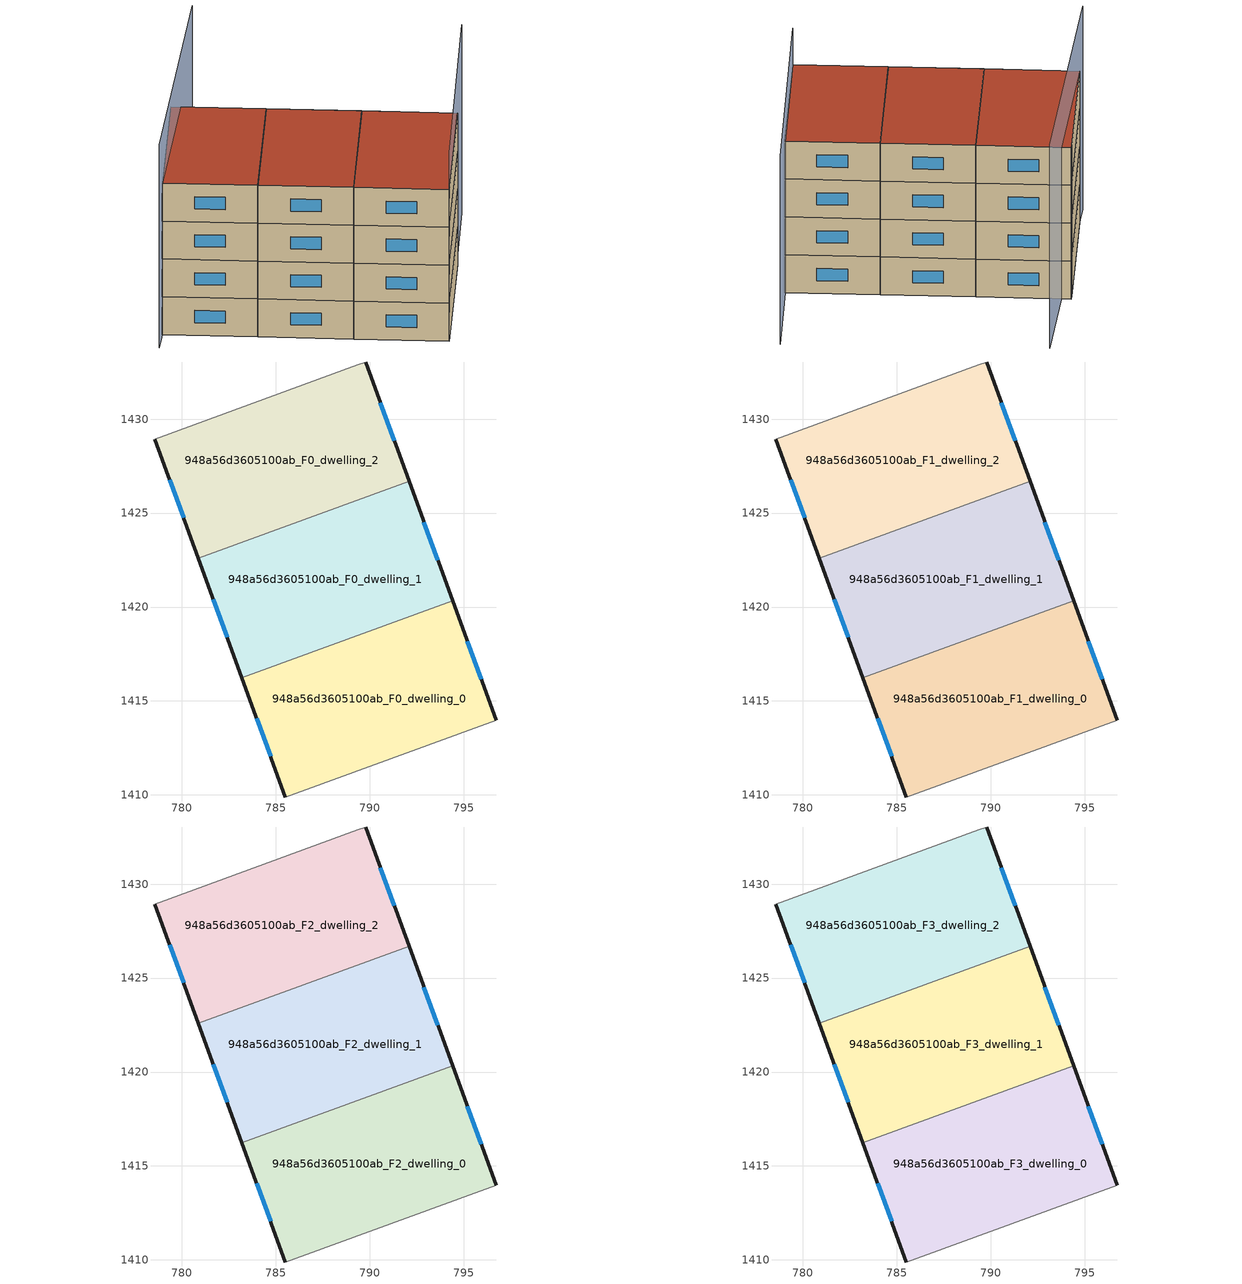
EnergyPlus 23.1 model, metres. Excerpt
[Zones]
948a56d3605100ab_F0_dwelling_0
 floor ground (EU_floor_Construction): 794.41,1420.33 796.73,1413.99 785.51,1409.89 783.19,1416.24 z0
 wall outside (EU_wall_Construction): 783.19,1416.24 785.51,1409.89 / 796.73,1413.99 794.41,1420.33 z0:3
 wall adiabatic (EU_wall_Construction): 785.51,1409.89 796.73,1413.99 z0:3
 wall to 948a56d3605100ab_F0_dwelling_1 (EU_wall_Construction): 794.41,1420.33 783.19,1416.24 z0:3
 window (EU_Window_Construction): 783.98,1414.08 784.72,1412.05 / 795.94,1416.15 795.2,1418.17 z1.02:1.98
948a56d3605100ab_F0_dwelling_1
 floor ground (EU_floor_Construction): 792.1,1426.68 794.41,1420.33 783.19,1416.24 780.88,1422.59 z0
 wall outside (EU_wall_Construction): 780.88,1422.59 783.19,1416.24 / 794.41,1420.33 792.1,1426.68 z0:3
 wall to 948a56d3605100ab_F0_dwelling_2 (EU_wall_Construction): 792.1,1426.68 780.88,1422.59 z0:3
 window (EU_Window_Construction): 781.66,1420.43 782.4,1418.4 / 793.62,1422.49 792.88,1424.52 z1.02:1.98
948a56d3605100ab_F0_dwelling_2
 floor ground (EU_floor_Construction): 789.78,1433.04 792.1,1426.68 780.88,1422.59 778.56,1428.93 789.36,1432.88 z0
 wall outside (EU_wall_Construction): 792.1,1426.68 789.78,1433.04 / 778.56,1428.93 780.88,1422.59 z0:3
 wall adiabatic (EU_wall_Construction): 789.78,1433.04 789.36,1432.88 778.56,1428.93 z0:3
 window (EU_Window_Construction): 791.31,1428.85 790.57,1430.88 / 779.35,1426.77 780.09,1424.74 z1.02:1.98
948a56d3605100ab_F1_dwelling_0
 floor to 948a56d3605100ab_F0_dwelling_0 (EU_floor_Construction): 794.41,1420.33 796.73,1413.99 785.51,1409.89 783.19,1416.24 z3
 wall outside (EU_wall_Construction): 783.19,1416.24 785.51,1409.89 / 796.73,1413.99 794.41,1420.33 z3:6
 wall adiabatic (EU_wall_Construction): 785.51,1409.89 796.73,1413.99 z3:6
 wall to 948a56d3605100ab_F1_dwelling_1 (EU_wall_Construction): 794.41,1420.33 783.19,1416.24 z3:6
 window (EU_Window_Construction): 783.98,1414.08 784.72,1412.05 / 795.94,1416.15 795.2,1418.17 z4.02:4.98
948a56d3605100ab_F1_dwelling_1
 floor to 948a56d3605100ab_F0_dwelling_1 (EU_floor_Construction): 792.1,1426.68 794.41,1420.33 783.19,1416.24 780.88,1422.59 z3
 wall outside (EU_wall_Construction): 780.88,1422.59 783.19,1416.24 / 794.41,1420.33 792.1,1426.68 z3:6
 wall to 948a56d3605100ab_F1_dwelling_2 (EU_wall_Construction): 792.1,1426.68 780.88,1422.59 z3:6
 window (EU_Window_Construction): 781.66,1420.43 782.4,1418.4 / 793.62,1422.49 792.88,1424.52 z4.02:4.98
948a56d3605100ab_F1_dwelling_2
 floor to 948a56d3605100ab_F0_dwelling_2 (EU_floor_Construction): 789.78,1433.04 792.1,1426.68 780.88,1422.59 778.56,1428.93 789.36,1432.88 z3
 wall outside (EU_wall_Construction): 792.1,1426.68 789.78,1433.04 / 778.56,1428.93 780.88,1422.59 z3:6
 wall adiabatic (EU_wall_Construction): 789.78,1433.04 789.36,1432.88 778.56,1428.93 z3:6
 window (EU_Window_Construction): 791.31,1428.85 790.57,1430.88 / 779.35,1426.77 780.09,1424.74 z4.02:4.98
948a56d3605100ab_F2_dwelling_0
 floor to 948a56d3605100ab_F1_dwelling_0 (EU_floor_Construction): 794.41,1420.33 796.73,1413.99 785.51,1409.89 783.19,1416.24 z6
 wall outside (EU_wall_Construction): 783.19,1416.24 785.51,1409.89 / 796.73,1413.99 794.41,1420.33 z6:9
 wall adiabatic (EU_wall_Construction): 785.51,1409.89 796.73,1413.99 z6:9
 wall to 948a56d3605100ab_F2_dwelling_1 (EU_wall_Construction): 794.41,1420.33 783.19,1416.24 z6:9
 window (EU_Window_Construction): 783.98,1414.08 784.72,1412.05 / 795.94,1416.15 795.2,1418.17 z7.02:7.98
948a56d3605100ab_F2_dwelling_1
 floor to 948a56d3605100ab_F1_dwelling_1 (EU_floor_Construction): 792.1,1426.68 794.41,1420.33 783.19,1416.24 780.88,1422.59 z6
 wall outside (EU_wall_Construction): 780.88,1422.59 783.19,1416.24 / 794.41,1420.33 792.1,1426.68 z6:9
 wall to 948a56d3605100ab_F2_dwelling_2 (EU_wall_Construction): 792.1,1426.68 780.88,1422.59 z6:9
 window (EU_Window_Construction): 781.66,1420.43 782.4,1418.4 / 793.62,1422.49 792.88,1424.52 z7.02:7.98
948a56d3605100ab_F2_dwelling_2
 floor to 948a56d3605100ab_F1_dwelling_2 (EU_floor_Construction): 789.78,1433.04 792.1,1426.68 780.88,1422.59 778.56,1428.93 789.36,1432.88 z6
 wall outside (EU_wall_Construction): 792.1,1426.68 789.78,1433.04 / 778.56,1428.93 780.88,1422.59 z6:9
 wall adiabatic (EU_wall_Construction): 789.78,1433.04 789.36,1432.88 778.56,1428.93 z6:9
 window (EU_Window_Construction): 791.31,1428.85 790.57,1430.88 / 779.35,1426.77 780.09,1424.74 z7.02:7.98
948a56d3605100ab_F3_dwelling_0
 floor to 948a56d3605100ab_F2_dwelling_0 (EU_floor_Construction): 794.41,1420.33 796.73,1413.99 785.51,1409.89 783.19,1416.24 z9
 wall outside (EU_wall_Construction): 783.19,1416.24 785.51,1409.89 / 796.73,1413.99 794.41,1420.33 z9:12
 wall adiabatic (EU_wall_Construction): 785.51,1409.89 796.73,1413.99 z9:12
 wall to 948a56d3605100ab_F3_dwelling_1 (EU_wall_Construction): 794.41,1420.33 783.19,1416.24 z9:12
 window (EU_Window_Construction): 783.98,1414.08 784.72,1412.05 / 795.94,1416.15 795.2,1418.17 z10.02:10.98
 roof outside (EU_roof_Construction): 796.73,1413.99 794.41,1420.33 783.19,1416.24 785.51,1409.89 z12
948a56d3605100ab_F3_dwelling_1
 floor to 948a56d3605100ab_F2_dwelling_1 (EU_floor_Construction): 792.1,1426.68 794.41,1420.33 783.19,1416.24 780.88,1422.59 z9
 wall outside (EU_wall_Construction): 780.88,1422.59 783.19,1416.24 / 794.41,1420.33 792.1,1426.68 z9:12
 wall to 948a56d3605100ab_F3_dwelling_2 (EU_wall_Construction): 792.1,1426.68 780.88,1422.59 z9:12
 window (EU_Window_Construction): 781.66,1420.43 782.4,1418.4 / 793.62,1422.49 792.88,1424.52 z10.02:10.98
 roof outside (EU_roof_Construction): 794.41,1420.33 792.1,1426.68 780.88,1422.59 783.19,1416.24 z12
948a56d3605100ab_F3_dwelling_2
 floor to 948a56d3605100ab_F2_dwelling_2 (EU_floor_Construction): 789.78,1433.04 792.1,1426.68 780.88,1422.59 778.56,1428.93 789.36,1432.88 z9
 wall outside (EU_wall_Construction): 792.1,1426.68 789.78,1433.04 / 778.56,1428.93 780.88,1422.59 z9:12
 wall adiabatic (EU_wall_Construction): 789.78,1433.04 789.36,1432.88 778.56,1428.93 z9:12
 window (EU_Window_Construction): 791.31,1428.85 790.57,1430.88 / 779.35,1426.77 780.09,1424.74 z10.02:10.98
 roof outside (EU_roof_Construction): 792.1,1426.68 789.78,1433.04 789.36,1432.88 778.56,1428.93 780.88,1422.59 z12
shading: 785.51,1409.89 804.29,1416.86 z0:14.9; 797.39,1434.6 776.57,1428.33 z0:16.1
[Building]
EU S2 Campaign: North Axis=0; Terrain=City; Solar Distribution=FullExterior
[Site:Location]
Vienna: Latitude=48; Longitude=16.5; Time Zone=1; Elevation=183
[SizingPeriod:WeatherFileDays]
AnnualSizingPeriod: Begin Month=1; Begin Day of Month=1; End Month=12; End Day of Month=31; Day of Week for Start Day=Monday; Use Weather File Daylight Saving Period=No; Use Weather File Rain and Snow Indicators=No
[MATERIAL]
EU_InternalMass_Material: Roughness=MediumRough; Thickness=0.1; Conductivity=1; Density=1800; Specific Heat=900; Thermal Absorptance=0.9; Solar Absorptance=0.7; Visible Absorptance=0.7
[MATERIAL:NOMASS] Roughness=MediumRough; Thermal Absorptance=0.9; Solar Absorptance=0.7; Visible Absorptance=0.7
Name | Thermal Resistance
EU_wall_NoMass | 0.942466
EU_roof_NoMass | 0.551687
EU_floor_NoMass | 0.66527
[WINDOWMATERIAL:SIMPLEGLAZINGSYSTEM]
EU_Window_SimpleGlazing: UFactor=2.03367; Solar Heat Gain Coefficient=0.65; Visible Transmittance=0.65
[CONSTRUCTION]
EU_wall_Construction: EU_wall_NoMass
EU_roof_Construction: EU_roof_NoMass
EU_floor_Construction: EU_floor_NoMass
EU_Window_Construction: EU_Window_SimpleGlazing
EU_InternalMass_Construction: EU_InternalMass_Material
[ZONE] Type=1; Multiplier=1; Ceiling Height=autocalculate; Floor Area=autocalculate; Part of Total Floor Area=Yes
Name | Volume
948a56d3605100ab_F0_dwelling_0 | 242.154
948a56d3605100ab_F1_dwelling_0; 948a56d3605100ab_F2_dwelling_0; 948a56d3605100ab_F3_dwelling_0 | 242.153
948a56d3605100ab_F0_dwelling_1; 948a56d3605100ab_F1_dwelling_1; 948a56d3605100ab_F2_dwelling_1; 948a56d3605100ab_F3_dwelling_1 | 242.134
948a56d3605100ab_F0_dwelling_2; 948a56d3605100ab_F1_dwelling_2; 948a56d3605100ab_F2_dwelling_2; 948a56d3605100ab_F3_dwelling_2 | 242.161
[INTERNALMASS] Construction=EU_InternalMass_Construction
Name | Zone or ZoneList | Surface Area
948a56d3605100ab_F0_dwelling_0_EU_InternalMass | 948a56d3605100ab_F0_dwelling_0 | 80.718
948a56d3605100ab_F0_dwelling_1_EU_InternalMass | 948a56d3605100ab_F0_dwelling_1 | 80.7109
948a56d3605100ab_F0_dwelling_2_EU_InternalMass | 948a56d3605100ab_F0_dwelling_2 | 80.72
948a56d3605100ab_F1_dwelling_0_EU_InternalMass | 948a56d3605100ab_F1_dwelling_0 | 80.718
948a56d3605100ab_F1_dwelling_1_EU_InternalMass | 948a56d3605100ab_F1_dwelling_1 | 80.7109
948a56d3605100ab_F1_dwelling_2_EU_InternalMass | 948a56d3605100ab_F1_dwelling_2 | 80.72
948a56d3605100ab_F2_dwelling_0_EU_InternalMass | 948a56d3605100ab_F2_dwelling_0 | 80.718
948a56d3605100ab_F2_dwelling_1_EU_InternalMass | 948a56d3605100ab_F2_dwelling_1 | 80.7109
948a56d3605100ab_F2_dwelling_2_EU_InternalMass | 948a56d3605100ab_F2_dwelling_2 | 80.72
948a56d3605100ab_F3_dwelling_0_EU_InternalMass | 948a56d3605100ab_F3_dwelling_0 | 80.718
948a56d3605100ab_F3_dwelling_1_EU_InternalMass | 948a56d3605100ab_F3_dwelling_1 | 80.7109
948a56d3605100ab_F3_dwelling_2_EU_InternalMass | 948a56d3605100ab_F3_dwelling_2 | 80.72
[OTHEREQUIPMENT] Fuel Type=Electricity; Design Level Calculation Method=Watts/Area; Power per Zone Floor Area=1; Fraction Latent=0; Fraction Radiant=0; Fraction Lost=0; Carbon Dioxide Generation Rate=0; EndUse Subcategory=EU_Step8_InternalGains
Name | Zone or ZoneList or Space or SpaceList | Schedule
EU_Step8_InternalGain_948a56d3605100ab_F0_dwelling_0_f000 | 948a56d3605100ab_F0_dwelling_0 | EU_Step8_GainSchedule_948a56d3605100ab_F0_dwelling_0_f000
EU_Step8_InternalGain_948a56d3605100ab_F0_dwelling_1_f000 | 948a56d3605100ab_F0_dwelling_1 | EU_Step8_GainSchedule_948a56d3605100ab_F0_dwelling_1_f000
EU_Step8_InternalGain_948a56d3605100ab_F0_dwelling_2_f000 | 948a56d3605100ab_F0_dwelling_2 | EU_Step8_GainSchedule_948a56d3605100ab_F0_dwelling_2_f000
EU_Step8_InternalGain_948a56d3605100ab_F1_dwelling_0_f000 | 948a56d3605100ab_F1_dwelling_0 | EU_Step8_GainSchedule_948a56d3605100ab_F1_dwelling_0_f000
EU_Step8_InternalGain_948a56d3605100ab_F1_dwelling_1_f000 | 948a56d3605100ab_F1_dwelling_1 | EU_Step8_GainSchedule_948a56d3605100ab_F1_dwelling_1_f000
EU_Step8_InternalGain_948a56d3605100ab_F1_dwelling_2_f000 | 948a56d3605100ab_F1_dwelling_2 | EU_Step8_GainSchedule_948a56d3605100ab_F1_dwelling_2_f000
EU_Step8_InternalGain_948a56d3605100ab_F2_dwelling_0_f000 | 948a56d3605100ab_F2_dwelling_0 | EU_Step8_GainSchedule_948a56d3605100ab_F2_dwelling_0_f000
EU_Step8_InternalGain_948a56d3605100ab_F2_dwelling_1_f000 | 948a56d3605100ab_F2_dwelling_1 | EU_Step8_GainSchedule_948a56d3605100ab_F2_dwelling_1_f000
EU_Step8_InternalGain_948a56d3605100ab_F2_dwelling_2_f000 | 948a56d3605100ab_F2_dwelling_2 | EU_Step8_GainSchedule_948a56d3605100ab_F2_dwelling_2_f000
EU_Step8_InternalGain_948a56d3605100ab_F3_dwelling_0_f000 | 948a56d3605100ab_F3_dwelling_0 | EU_Step8_GainSchedule_948a56d3605100ab_F3_dwelling_0_f000
EU_Step8_InternalGain_948a56d3605100ab_F3_dwelling_1_f000 | 948a56d3605100ab_F3_dwelling_1 | EU_Step8_GainSchedule_948a56d3605100ab_F3_dwelling_1_f000
EU_Step8_InternalGain_948a56d3605100ab_F3_dwelling_2_f000 | 948a56d3605100ab_F3_dwelling_2 | EU_Step8_GainSchedule_948a56d3605100ab_F3_dwelling_2_f000
[ZONEVENTILATION:DESIGNFLOWRATE] Schedule=EU_AlwaysOn; Design Flow Rate Calculation Method=AirChanges/Hour; Air Changes per Hour=0.530523; Ventilation Type=Natural; Fan Pressure Rise=0; Fan Total Efficiency=1; Constant Term Coefficient=1; Temperature Term Coefficient=0; Velocity Term Coefficient=0; Velocity Squared Term Coefficient=0; Minimum Indoor Temperature=-100; Maximum Indoor Temperature=100; Delta Temperature=-100; Minimum Outdoor Temperature=-100; Maximum Outdoor Temperature=100; Maximum Wind Speed=40
Name | Zone or ZoneList or Space or SpaceList
EU_ConstantAir_948a56d3605100ab_F0_dwelling_0 | 948a56d3605100ab_F0_dwelling_0
EU_ConstantAir_948a56d3605100ab_F0_dwelling_1 | 948a56d3605100ab_F0_dwelling_1
EU_ConstantAir_948a56d3605100ab_F0_dwelling_2 | 948a56d3605100ab_F0_dwelling_2
EU_ConstantAir_948a56d3605100ab_F1_dwelling_0 | 948a56d3605100ab_F1_dwelling_0
EU_ConstantAir_948a56d3605100ab_F1_dwelling_1 | 948a56d3605100ab_F1_dwelling_1
EU_ConstantAir_948a56d3605100ab_F1_dwelling_2 | 948a56d3605100ab_F1_dwelling_2
EU_ConstantAir_948a56d3605100ab_F2_dwelling_0 | 948a56d3605100ab_F2_dwelling_0
EU_ConstantAir_948a56d3605100ab_F2_dwelling_1 | 948a56d3605100ab_F2_dwelling_1
EU_ConstantAir_948a56d3605100ab_F2_dwelling_2 | 948a56d3605100ab_F2_dwelling_2
EU_ConstantAir_948a56d3605100ab_F3_dwelling_0 | 948a56d3605100ab_F3_dwelling_0
EU_ConstantAir_948a56d3605100ab_F3_dwelling_1 | 948a56d3605100ab_F3_dwelling_1
EU_ConstantAir_948a56d3605100ab_F3_dwelling_2 | 948a56d3605100ab_F3_dwelling_2
[HVACTEMPLATE:THERMOSTAT] Constant Heating Setpoint=20; Constant Cooling Setpoint=50
EU_HeatOnly_948a56d3605100ab_F0_dwelling_0; EU_HeatOnly_948a56d3605100ab_F0_dwelling_1; EU_HeatOnly_948a56d3605100ab_F0_dwelling_2; EU_HeatOnly_948a56d3605100ab_F1_dwelling_0; EU_HeatOnly_948a56d3605100ab_F1_dwelling_1; EU_HeatOnly_948a56d3605100ab_F1_dwelling_2; EU_HeatOnly_948a56d3605100ab_F2_dwelling_0; EU_HeatOnly_948a56d3605100ab_F2_dwelling_1; EU_HeatOnly_948a56d3605100ab_F2_dwelling_2; EU_HeatOnly_948a56d3605100ab_F3_dwelling_0; EU_HeatOnly_948a56d3605100ab_F3_dwelling_1; EU_HeatOnly_948a56d3605100ab_F3_dwelling_2
[HVACTEMPLATE:ZONE:IDEALLOADSAIRSYSTEM] System Availability Schedule=EU_AlwaysOn; Maximum Heating Supply Air Temperature=50; Minimum Cooling Supply Air Temperature=13; Maximum Heating Supply Air Humidity Ratio=0.0156; Minimum Cooling Supply Air Humidity Ratio=0.0077; Heating Limit=NoLimit; Cooling Limit=NoLimit; Heating Availability Schedule=EU_AlwaysOn; Cooling Availability Schedule=EU_CoolingOff; Dehumidification Control Type=ConstantSensibleHeatRatio; Cooling Sensible Heat Ratio=0.7; Dehumidification Setpoint=60; Humidification Control Type=None; Humidification Setpoint=30; Outdoor Air Method=None; Outdoor Air Flow Rate per Person=0.00944; Outdoor Air Flow Rate per Zone Floor Area=0; Outdoor Air Flow Rate per Zone=0; Demand Controlled Ventilation Type=None; Outdoor Air Economizer Type=NoEconomizer; Heat Recovery Type=None; Sensible Heat Recovery Effectiveness=0.7; Latent Heat Recovery Effectiveness=0.65
Name | Template Thermostat
948a56d3605100ab_F0_dwelling_0 | EU_HeatOnly_948a56d3605100ab_F0_dwelling_0
948a56d3605100ab_F0_dwelling_1 | EU_HeatOnly_948a56d3605100ab_F0_dwelling_1
948a56d3605100ab_F0_dwelling_2 | EU_HeatOnly_948a56d3605100ab_F0_dwelling_2
948a56d3605100ab_F1_dwelling_0 | EU_HeatOnly_948a56d3605100ab_F1_dwelling_0
948a56d3605100ab_F1_dwelling_1 | EU_HeatOnly_948a56d3605100ab_F1_dwelling_1
948a56d3605100ab_F1_dwelling_2 | EU_HeatOnly_948a56d3605100ab_F1_dwelling_2
948a56d3605100ab_F2_dwelling_0 | EU_HeatOnly_948a56d3605100ab_F2_dwelling_0
948a56d3605100ab_F2_dwelling_1 | EU_HeatOnly_948a56d3605100ab_F2_dwelling_1
948a56d3605100ab_F2_dwelling_2 | EU_HeatOnly_948a56d3605100ab_F2_dwelling_2
948a56d3605100ab_F3_dwelling_0 | EU_HeatOnly_948a56d3605100ab_F3_dwelling_0
948a56d3605100ab_F3_dwelling_1 | EU_HeatOnly_948a56d3605100ab_F3_dwelling_1
948a56d3605100ab_F3_dwelling_2 | EU_HeatOnly_948a56d3605100ab_F3_dwelling_2
[SIZING:ZONE] Zone Cooling Design Supply Air Temperature Input Method=SupplyAirTemperature; Zone Cooling Design Supply Air Temperature=13; Zone Heating Design Supply Air Temperature Input Method=SupplyAirTemperature; Zone Heating Design Supply Air Temperature=50; Zone Cooling Design Supply Air Humidity Ratio=0.008; Zone Heating Design Supply Air Humidity Ratio=0.008; Cooling Design Air Flow Method=DesignDay; Cooling Design Air Flow Rate=0; Cooling Minimum Air Flow per Zone Floor Area=0.000762; Cooling Minimum Air Flow=0; Cooling Minimum Air Flow Fraction=0.2; Heating Design Air Flow Method=DesignDay; Heating Design Air Flow Rate=0; Heating Maximum Air Flow per Zone Floor Area=0.002032; Heating Maximum Air Flow=0.141576; Heating Maximum Air Flow Fraction=0.3; Account for Dedicated Outdoor Air System=No; Dedicated Outdoor Air System Control Strategy=NeutralSupplyAir; Dedicated Outdoor Air Low Setpoint Temperature for Design=autosize; Dedicated Outdoor Air High Setpoint Temperature for Design=autosize; Zone Load Sizing Method=Sensible Load Only No Latent Load; Zone Latent Cooling Design Supply Air Humidity Ratio Input Method=HumidityRatioDifference; Zone Cooling Design Supply Air Humidity Ratio Difference=0.005; Zone Latent Heating Design Supply Air Humidity Ratio Input Method=HumidityRatioDifference; Zone Humidification Design Supply Air Humidity Ratio Difference=0.005
948a56d3605100ab_F0_dwelling_0; 948a56d3605100ab_F0_dwelling_1; 948a56d3605100ab_F0_dwelling_2; 948a56d3605100ab_F1_dwelling_0; 948a56d3605100ab_F1_dwelling_1; 948a56d3605100ab_F1_dwelling_2; 948a56d3605100ab_F2_dwelling_0; 948a56d3605100ab_F2_dwelling_1; 948a56d3605100ab_F2_dwelling_2; 948a56d3605100ab_F3_dwelling_0; 948a56d3605100ab_F3_dwelling_1; 948a56d3605100ab_F3_dwelling_2
[SCHEDULE:CONSTANT]
Name | Hourly Value
EU_AlwaysOn | 1
EU_CoolingOff | 0
[SCHEDULE:FILE] Column Number=1; Rows to Skip at Top=0; Number of Hours of Data=8760; Column Separator=Comma; Interpolate to Timestep=No; Minutes per Item=60; Adjust Schedule for Daylight Savings=Yes
Name | File
EU_Step8_GainSchedule_948a56d3605100ab_F0_dwelling_0_f000 | ../../schedules/948a56d3605100ab/948a56d3605100ab_F0_dwelling_0_f000_gain.csv
EU_Step8_GainSchedule_948a56d3605100ab_F0_dwelling_1_f000 | ../../schedules/948a56d3605100ab/948a56d3605100ab_F0_dwelling_1_f000_gain.csv
EU_Step8_GainSchedule_948a56d3605100ab_F0_dwelling_2_f000 | ../../schedules/948a56d3605100ab/948a56d3605100ab_F0_dwelling_2_f000_gain.csv
EU_Step8_GainSchedule_948a56d3605100ab_F1_dwelling_0_f000 | ../../schedules/948a56d3605100ab/948a56d3605100ab_F1_dwelling_0_f000_gain.csv
EU_Step8_GainSchedule_948a56d3605100ab_F1_dwelling_1_f000 | ../../schedules/948a56d3605100ab/948a56d3605100ab_F1_dwelling_1_f000_gain.csv
EU_Step8_GainSchedule_948a56d3605100ab_F1_dwelling_2_f000 | ../../schedules/948a56d3605100ab/948a56d3605100ab_F1_dwelling_2_f000_gain.csv
EU_Step8_GainSchedule_948a56d3605100ab_F2_dwelling_0_f000 | ../../schedules/948a56d3605100ab/948a56d3605100ab_F2_dwelling_0_f000_gain.csv
EU_Step8_GainSchedule_948a56d3605100ab_F2_dwelling_1_f000 | ../../schedules/948a56d3605100ab/948a56d3605100ab_F2_dwelling_1_f000_gain.csv
EU_Step8_GainSchedule_948a56d3605100ab_F2_dwelling_2_f000 | ../../schedules/948a56d3605100ab/948a56d3605100ab_F2_dwelling_2_f000_gain.csv
EU_Step8_GainSchedule_948a56d3605100ab_F3_dwelling_0_f000 | ../../schedules/948a56d3605100ab/948a56d3605100ab_F3_dwelling_0_f000_gain.csv
EU_Step8_GainSchedule_948a56d3605100ab_F3_dwelling_1_f000 | ../../schedules/948a56d3605100ab/948a56d3605100ab_F3_dwelling_1_f000_gain.csv
EU_Step8_GainSchedule_948a56d3605100ab_F3_dwelling_2_f000 | ../../schedules/948a56d3605100ab/948a56d3605100ab_F3_dwelling_2_f000_gain.csv
